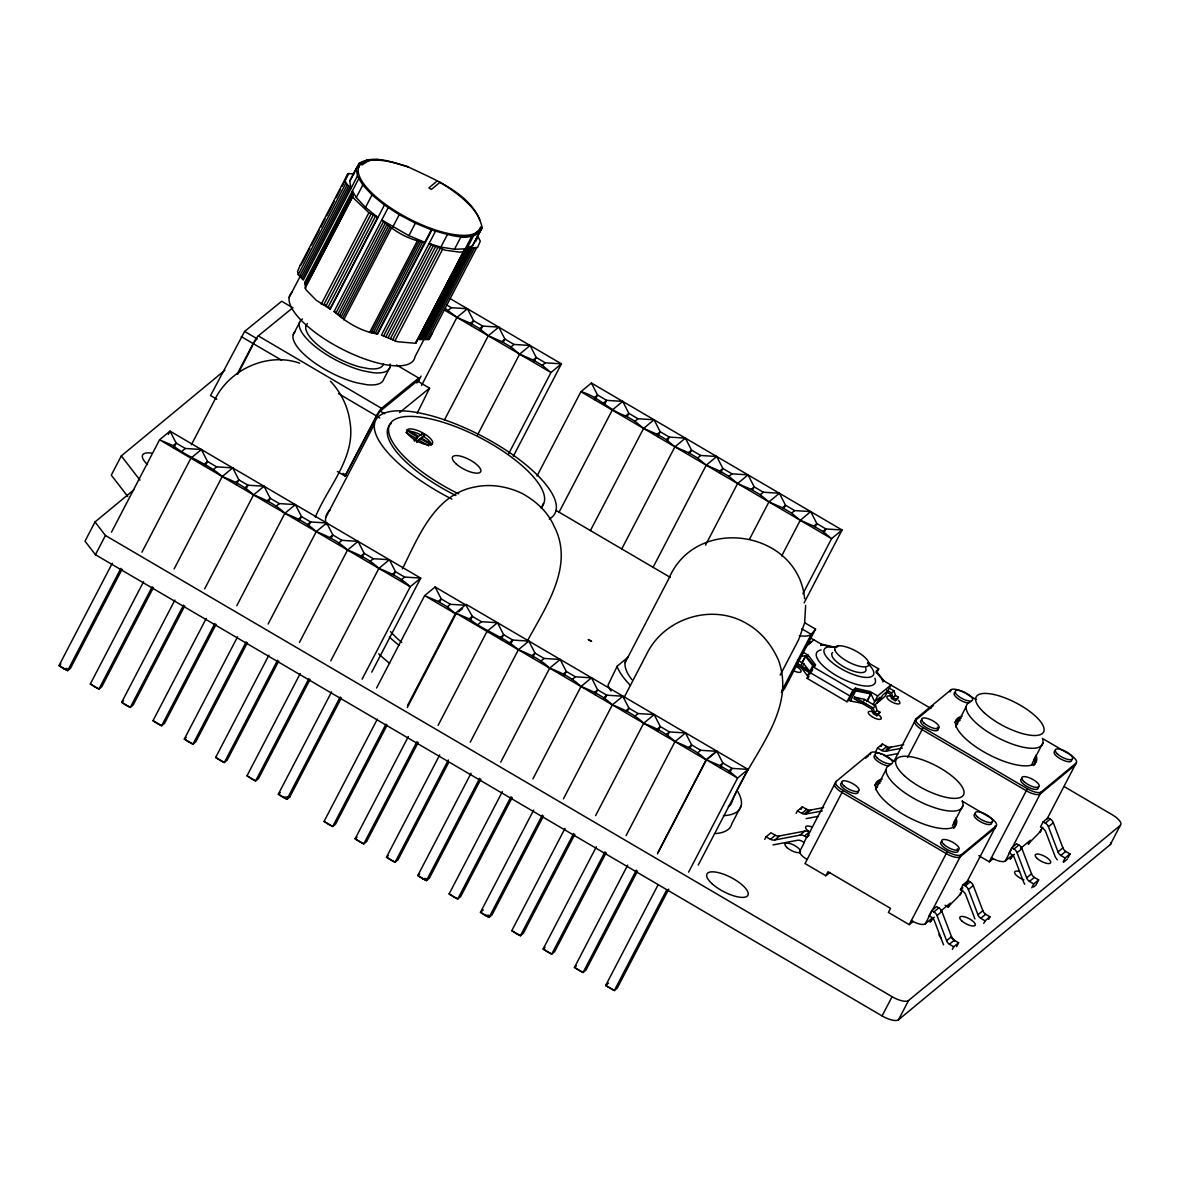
<?xml version="1.0" encoding="UTF-8"?>
<svg xmlns="http://www.w3.org/2000/svg" width="1180" height="1180" viewBox="0 0 1180 1180"><rect width="100%" height="100%" fill="white"/><g stroke="black" fill="none" stroke-linecap="round" stroke-linejoin="round"><path stroke-width="1.5" d="M358.868 178.475L362.791 185.024L372.01 194.921L384.429 205.025L330.282 309.027L316.284 300.325L305.856 289.646L304.735 282.477L358.868 178.475L357.437 176.027L356.286 168.534L359.428 163.061C374.267 154.654 392.084 162.412 407.144 166.41C434.225 179.537 475.098 194.582 482.163 227.71L472.531 245.661L467.206 247.992L477.59 247.446L480.275 241.221L478.092 236.767L475.54 241.679M304.986 288.304L353.041 196.013L352.378 190.954L356.301 197.517L365.505 207.4L377.925 217.504M805.66 605.414L804.613 622.952L798.727 639.53L780.201 675.122M479.021 233.183C465.672 241 449.27 234.805 435.568 231.103L381.42 335.12L397.586 341.743L415.729 343.292L471.808 236.28L482.163 227.71L472.531 245.661M416.968 380.757L429.564 388.161L417.189 413.295M417.322 381.804L417.322 380.948L380.034 411.26L376.789 416.289M417.189 382.158L416.82 383.043M354.192 173.726L347.864 173.77L300.221 265.294L297.537 271.503L298.245 274.586L303.29 280.044L357.437 176.027M347.864 173.77L345.18 179.98L345.888 183.062L350.932 188.505L349.781 181.027L356.286 168.534L359.118 166.764M432.618 332.76L428.871 339.53L419.564 339.516L473.696 235.513M463.961 250.131L463.371 251.768L459.448 252.107L445.229 250.219L429.063 243.596L440.863 247.092L454.521 249.245L465.245 248.847L415.935 342.421M253.553 343.867L254.143 342.731M224.879 370.24L121.304 455.923L111.303 475.142L127.765 496.485M133.841 489.848L95.005 521.958L85.004 541.178L95.433 554.703L882.08 1015.921A14.425 4.986 27.5 0 0 898.54 1019.741L1110.321 844.57L1120.322 825.336A14.425 4.986 27.5 0 0 1112.12 814.702L1064.434 786.736M95.433 554.703L105.433 535.484L95.005 521.958M111.466 532.21L159.566 439.801L170.038 431.143L420.7 578.111L371.759 672.128M168.357 434.388L170.038 431.143L176.174 443.12L185.304 448.474L201.367 449.506L207.518 461.498L216.633 466.852L232.711 467.885L238.847 479.862L247.977 485.216L264.04 486.249L270.176 498.24L279.306 503.58L295.369 504.627L301.505 516.604L310.635 521.958L326.698 522.991L332.849 534.982L341.964 540.322L358.042 541.369L364.178 553.346L373.308 558.701L389.371 559.733L395.507 571.725L404.637 577.064L420.7 578.111L410.227 586.77L362.127 679.164M112.248 563.303L59 665.594L63.823 668.736L67.629 670.653L70.52 668.264L122.086 569.232M173.652 447.972L176.174 443.12L173.121 445.642L159.566 439.801L410.227 586.77C401.406 578.171 390.255 572.802 378.883 568.406C370.078 559.792 358.912 554.438 347.554 550.028C338.749 541.428 327.583 536.059 316.225 531.664C307.405 523.05 296.254 517.696 284.896 513.285C276.076 504.686 264.925 499.317 253.553 494.922C244.747 486.308 233.581 480.953 222.224 476.543C207.621 463.298 188.372 457.973 173.121 445.642M292.684 307.715L281.681 301.254L244.629 331.433L210.542 395.566L216.825 399.253M120.876 568.362L67.629 670.653L59 665.594L60.932 664.001M191.381 444.757L214.126 401.082C228.271 369.945 267.019 351.743 299.632 363.145M141.954 552.196L190.894 458.179L201.367 449.506M237.062 374.37L253.361 343.07A8.024 1.106 -59.6 0 1 258.11 336.049L292.699 307.847M237.785 374.134L252.712 345.46M302.139 263.096L309.794 248.39M311.505 245.116L319.161 230.41M320.857 227.135L325.105 218.964M326.816 215.704L334.471 200.983M336.167 197.724L340.43 189.552M342.126 186.278L348.941 173.209M298.245 274.586L345.888 183.062M299.72 275.973L347.363 184.449M289.144 297.507L300.517 275.663M359.428 163.061L349.781 181.027M301.033 277.33L348.675 185.806M153.415 587.596L101.849 686.642L98.972 689.017L95.152 687.099L90.329 683.957L143.577 581.681M302.213 278.672L349.855 187.148M205.822 464.728L207.518 461.498L204.465 464.02M305.222 283.628L352.879 192.104M305.546 284.719L353.189 193.196M305.679 285.752L353.322 194.213M305.62 286.681L353.277 195.157M152.22 586.74L98.972 689.017L90.329 683.957M356.301 197.517L362.791 185.024M293.274 334.574L299.528 322.568M174.124 568.952L222.224 476.543L232.711 467.885M365.505 207.4L372.01 194.921M321.24 304.219L368.883 212.695L353.499 198.122L353.041 196.013M323.497 305.296L371.14 213.772L373.367 214.907L377.689 217.371L330.046 308.894M325.724 306.446L373.367 214.907M174.906 600.045L121.658 702.336L126.481 705.478L130.302 707.395L133.192 705.006L184.744 605.96M327.907 307.641L375.55 216.117M236.325 484.715L238.847 479.862L235.794 482.384M435.568 231.103L431.806 229.982L377.659 333.984C361.124 331.58 346.492 322.406 334.117 311.535L388.25 207.532L384.429 205.025M183.549 605.104L130.302 707.395L121.658 702.336L123.59 700.743M336.02 312.892L383.662 221.368L381.76 220.011L408.885 235.661L424.8 242.328C409.342 239.953 395.049 231.944 383.662 221.368M246.296 488.446L247.977 485.216L244.924 487.738M337.819 314.278L385.462 222.74M339.501 315.65L387.143 224.126M341.05 317.036L388.692 225.513M342.48 318.423L390.123 226.899M343.749 319.78L391.391 228.256M392.733 227.15L399.224 214.672L388.25 207.532M204.612 588.938L253.553 494.922L264.04 486.249M216.073 624.338L164.522 723.37L161.631 725.759L157.825 723.842L153.002 720.7L206.249 618.423M268.494 501.471L270.176 498.24L267.123 500.763M408.885 235.661L415.39 223.182L431.806 229.982M214.878 623.483L161.631 725.759L153.002 720.7M369.576 332.568L417.219 241.044M371.317 332.731L418.959 241.207M373.175 332.996L420.818 241.472M375.122 333.365L422.765 241.841M431.29 229.849L377.158 333.852L372.379 331.846M236.797 605.679L284.896 513.285L295.369 504.627M383.633 335.887L431.275 244.363M385.875 336.757L433.517 245.233M388.132 337.701L435.774 246.178M390.388 338.734L438.031 247.21M237.578 636.787L184.331 739.078L189.154 742.205L192.959 744.138L195.851 741.748L247.417 642.702M392.645 339.825L440.288 248.302M440.863 247.092L447.368 234.614M298.983 521.457L301.505 516.604L298.452 519.126M394.872 340.991L442.515 249.467M246.207 641.846L192.959 744.138L184.331 739.078L186.248 737.485M389.931 367.334L383.677 379.355A50.519 17.449 27.5 0 1 366.596 384.68L356.36 382.704A50.519 17.449 27.5 0 1 308.098 357.879A50.519 17.449 27.5 0 1 294.911 331.993M308.954 525.189L310.635 521.958L307.582 524.481M454.521 249.245L461.011 236.767L471.808 236.28M315.326 517.106C328.099 486.308 356.39 457.044 349.855 421.29C347.908 406.303 340.74 392.202 330.474 381.228M337.362 471.543L345.062 476.071L376.597 415.493A8.024 1.106 -59.6 0 1 381.347 408.472L418.9 377.88A8.599 1.195 -59.6 0 1 418.236 381.435M268.126 624.058L316.225 531.664L326.698 522.991M345.062 476.071L377.29 415.316M415.729 343.292L464.522 249.437M325.665 517.769L374.458 424.048M420.773 339.25L468.416 247.726M422.13 339.088L469.773 247.564M423.635 339.029L471.277 247.505M424.771 337.952L415.021 356.685A69.959 24.16 27.5 0 1 340.061 348.07A69.959 24.16 27.5 0 1 292.286 292.035M425.257 339.088L472.915 247.564M427.013 339.25L474.655 247.726M428.871 339.53L476.514 248.006M278.745 661.08L227.18 760.112L224.303 762.501L220.483 760.584L215.66 757.442L268.907 655.151M331.152 538.213L332.849 534.982L329.795 537.505M418.207 381.568L421.068 376.081M277.551 660.225L224.303 762.501L215.66 757.442M421.511 385.491L456.94 317.405L467.428 308.747L473.564 320.724L482.694 326.078L498.757 327.111L504.893 339.088L514.023 344.442L530.086 345.489L536.222 357.466L545.352 362.82L561.415 363.853L513.315 456.247M299.455 642.422L347.554 550.028L358.042 541.369M471.041 325.577L473.564 320.724L470.51 323.246L456.94 317.405L445.258 308.452M414.372 440.922L417.75 437.101C402.174 428.251 404.74 427.588 418.575 436.423L422.233 433.399L424.697 434.845L421.319 438.665M421.29 435.199L422.233 433.399M416.835 442.367L420.213 438.547L431.157 444.963L432.676 443.061A14.425 4.986 27.5 0 0 415.124 429.668A14.425 4.986 27.5 0 0 410.611 436.807A14.425 4.986 27.5 0 0 431.983 444.167M310.075 679.444L258.523 778.49L255.632 780.88L251.812 778.948L246.989 775.821L300.236 673.529M361.655 558.199L364.178 553.346L361.124 555.869M481.012 329.308L482.694 326.078L479.641 328.601L470.51 323.246M308.88 678.589L255.632 780.88L246.989 775.821M444.403 420.065L488.284 335.784L498.757 327.111M330.798 660.8L378.883 568.406L389.371 559.733M503.211 342.333L504.893 339.088L501.839 341.625L488.284 335.784L479.641 328.601M331.58 691.893L278.332 794.184L283.156 797.326L286.961 799.244L289.852 796.854L341.404 697.823M393.825 574.955L395.507 571.725L392.453 574.247M402.365 568.893C418.605 536.561 434.697 494.302 475.23 486.912C491.175 483.623 507.43 486.514 521.988 493.373C535.705 500.925 547.933 511.796 554.187 526.457C574.852 566.017 545.234 607.611 527.091 641.551M340.209 696.967L286.961 799.244L278.332 794.184L280.25 792.591M477.413 435.199L519.613 354.148L530.086 345.489M533.699 362.319L536.222 357.466L533.168 359.989L519.613 354.148L510.97 346.979L501.839 341.625M376.538 688.029L424.638 595.635L435.11 586.976L466.454 605.34L450.376 604.308L441.261 598.953L435.11 586.976M508.757 453.577L550.942 372.526L561.415 363.853L450.185 298.643M387.158 725.051L335.592 824.097L332.716 826.487L328.896 824.555L324.072 821.428L377.32 719.136M439.565 602.183L441.261 598.953L438.208 601.476L424.638 595.635L455.967 614.013L407.321 707.454M385.963 724.196L332.716 826.487L324.072 821.428M407.557 705.478L455.687 613.025L466.159 604.352L748.061 769.404L698.265 865.043M465.834 604.986L472.31 616.344L481.425 621.698L497.503 622.73L503.639 634.707L512.769 640.062L528.832 641.094L534.968 653.086L544.098 658.44L560.161 659.473L566.297 671.45L575.427 676.804L591.49 677.836L597.641 689.828L606.756 695.182L622.834 696.215L628.97 708.192L638.1 713.546L654.163 714.578L660.299 726.57L669.429 731.925L685.492 732.957L691.628 744.934L700.758 750.288L716.821 751.321L706.348 759.994L657.496 853.848M537.033 475.983L580.914 391.701L591.401 383.028L842.063 529.997L804.082 602.936M408.369 736.527L355.121 838.803L359.944 841.945L363.765 843.877L366.656 841.488L418.207 742.441M470.628 619.574L472.31 616.344L469.257 618.866L455.687 613.025L706.348 759.994C697.528 751.38 686.376 746.025 675.019 741.615C666.199 733.016 655.048 727.647 643.69 723.251C634.87 714.638 623.719 709.283 612.346 704.873C603.541 696.274 592.375 690.905 581.017 686.509C572.197 677.895 561.046 672.541 549.688 668.131C540.868 659.532 529.717 654.163 518.359 649.767C503.757 636.522 484.493 631.197 469.257 618.866M417.012 741.586L363.765 843.877L355.121 838.803L357.053 837.21M595.015 399.858L597.537 395.005L591.401 383.028M604.986 403.59L606.668 400.359L622.73 401.392L628.866 413.384L637.997 418.738L654.059 419.77L660.195 431.747L669.326 437.101L685.388 438.134L691.539 450.126L700.669 455.48L716.732 456.513L722.868 468.49L731.998 473.844L748.061 474.876L754.197 486.868L763.327 492.222L779.39 493.255L785.526 505.232L794.656 510.586L810.719 511.619L816.87 523.61L825.985 528.965L842.063 529.997L831.576 538.655L802.887 593.776M438.075 725.42L487.016 631.389L497.503 622.73M559.084 512.194L612.258 410.065L622.73 401.392M439.712 754.89L386.465 857.182L391.288 860.323L395.094 862.241L397.985 859.851L448.695 762.442M501.117 639.56L503.639 634.707L500.586 637.23M448.341 759.95L395.094 862.241L386.465 857.182L388.382 855.588M627.185 416.614L628.866 413.384L625.813 415.906C609.219 410.714 598.083 396.067 580.914 391.701L831.576 538.655L822.947 531.487L813.817 526.133L800.246 520.292L791.603 513.108L782.473 507.754L768.918 501.913L760.274 494.745L751.144 489.39L737.589 483.549L728.945 476.366L719.815 471.012L706.245 465.171L697.616 458.002L688.486 452.648L674.916 446.807L666.272 439.624L657.142 434.27L643.587 428.428L634.943 421.26L625.813 415.906M511.088 643.292L512.769 640.062L509.716 642.584M470.26 742.161L518.359 649.767L528.832 641.094M590.428 530.558L643.587 428.428L654.059 419.77M471.041 773.269L417.794 875.545L422.617 878.687L426.423 880.619L429.314 878.23L480.865 779.183M532.446 657.924L534.968 653.086L531.915 655.608M479.67 778.328L426.423 880.619L417.794 875.545L419.711 873.952M657.673 436.6L660.195 431.747L657.142 434.27M667.644 440.332L669.326 437.101L666.272 439.624M500.748 762.162L549.688 668.131L560.161 659.473M621.757 548.936L674.916 446.807L685.388 438.134M512.209 797.562L460.643 896.594L457.751 898.983L453.946 897.065L449.123 893.924L502.37 791.633M563.775 676.302L566.297 671.45L563.244 673.972M510.999 796.692L457.751 898.983L449.123 893.924M689.858 453.356L691.539 450.126L688.486 452.648M532.918 778.903L581.017 686.509L591.49 677.836M653.086 567.3L706.245 465.171L716.732 456.513M533.699 810.011L480.452 912.288L485.275 915.429L489.095 917.347L491.972 914.972L543.538 815.926M595.118 694.666L597.641 689.828L594.587 692.35M631.831 679.621A72.157 24.913 27.5 0 1 628.35 656.965L617.229 666.154L607.995 685.167A82.261 28.409 27.5 0 0 611.019 691.052M542.343 815.07L489.095 917.347L480.452 912.288L483.343 909.898M720.346 473.342L722.868 468.49L719.815 471.012M605.075 698.413L606.756 695.182L603.718 697.705M625.12 662.614L668.898 578.51C696.008 514.244 797.96 529.982 804.642 598.717M563.406 798.889L612.346 704.873L622.834 696.215M623.63 698.368L646.36 654.708C663.691 617.996 712.499 602.774 747.176 623.866C761.616 632.17 771.867 645.268 778.564 660.372C797.046 712.248 749.315 756.705 732.101 801.427A72.157 24.913 27.5 0 1 728.34 806.796M705.522 545.145L737.589 483.549L748.061 474.876M574.867 834.304L523.315 933.336L520.424 935.725L516.619 933.808L511.796 930.666L565.028 828.375M627.288 711.422L628.97 708.192L625.916 710.714M573.672 833.434L520.424 935.725L511.796 930.666M752.516 490.098L754.197 486.868L751.144 489.39M595.59 815.646L643.69 723.251L654.163 714.578M749.507 539.201L768.918 501.913L779.39 493.255M596.372 846.753L543.125 949.03L547.948 952.172L551.753 954.089L554.644 951.714L606.196 852.668M657.776 731.408L660.299 726.57L657.245 729.093M605.001 851.812L551.753 954.089L543.125 949.03L545.042 947.437M783.845 508.462L785.526 505.232L782.473 507.754M667.747 735.155L669.429 731.925L666.375 734.447M626.078 835.632L675.019 741.615L685.492 732.957M781.676 555.957L800.246 520.292L810.719 511.619M627.701 865.117L574.453 967.408L579.277 970.55L583.082 972.467L585.973 970.078L637.539 871.032M689.946 748.164L691.628 744.934L688.574 747.456M636.33 870.176L583.082 972.467L574.453 967.408L576.386 965.815M815.188 526.841L816.87 523.61L813.817 526.133M824.304 532.195L825.985 528.965L822.947 531.487M658.13 852.122L706.245 759.699L716.717 751.041L722.853 763.017L731.984 768.372L748.061 769.404L737.574 778.077L688.633 872.094M658.086 884.823L605.679 985.492L614.323 990.551L617.199 988.162L668.765 889.115M720.331 767.87L722.853 763.017L719.8 765.54L706.245 759.699L737.574 778.077L728.93 770.894L719.8 765.54M666.715 889.882L614.323 990.551L605.679 985.492L608.57 983.102M730.302 771.602L731.984 768.372L728.93 770.894M781.942 690.58L811.235 634.324L815.557 629.132L804.731 622.775M815.557 629.132L784.597 688.604L781.352 692.498M801.604 663.352L805.852 655.726L814.731 666.184L812.755 665.726L805.365 656.139M801.353 664.384L805.852 655.726L800.955 656.242M807.341 656.596L808.094 655.151L803.639 652.555M803.093 665.269L803.831 663.824L797.488 660.107M820.675 645.563L821.428 644.118L834.614 647.156M796.176 664.709L808.02 671.656L808.757 670.211L803.831 663.824M874.38 705.242L885.015 696.421L891.033 684.887L877.654 695.949L870.265 691.613L855.441 688.176L848.951 700.109L846.96 701.746L807.002 678.323L808.979 676.686L807.504 675.816L812.755 665.726M807.002 678.323L813.005 666.788L815.483 664.738L808.094 655.151M741.173 805.807L731.792 823.832A82.261 28.409 27.5 0 1 715.567 833.567M810.483 673.795L812.725 669.473M814.731 666.184L815.483 664.738M764.773 839.363L766.1 836.797L770.997 832.756L775.304 835.278A7.08 6.579 50.4 0 0 779.641 835.912L804.804 831.118A6.756 6.269 50.4 0 1 809.362 831.959L804.48 836A6.756 6.269 50.4 0 0 799.907 835.16L774.759 839.954A7.08 6.579 50.4 0 1 770.422 839.319L766.1 836.797M846.96 701.746L852.963 690.212L855.441 688.176M848.951 700.109L850.426 700.979L855.677 690.89L870.988 693.914L874.66 701.717L880.088 697.218L877.094 702.985M854.659 697.115L853.907 698.56L871.666 708.974L873.126 713.59L876.829 715.759L880.044 712.278L877.094 710.537L875.634 705.92L864.527 699.401L854.659 697.115L873.156 707.971L874.616 712.587L877.581 714.313L880.044 712.278M796.131 813.418L797.473 810.852L802.356 806.81L806.678 809.333A7.08 6.579 50.4 0 0 811.014 809.967L823.596 807.577M801.028 809.377L802.356 806.81M876.46 673.249L878.717 668.927L867.949 662.614M863.775 700.846L864.527 699.401M854.689 689.607L869.513 693.044L870.265 691.613M866.74 701.54L870.501 694.327M867.241 701.126L870.988 693.914L869.513 693.044M882.876 681.996L883.628 680.55L876.238 670.977L878.717 668.927M873.156 704.593L877.654 695.949M809.111 835.263L806.663 837.284L803.993 842.417L801.795 841.134A6.756 6.269 50.4 0 0 797.238 840.308L773.048 844.91M804.436 842.313L800.188 850.485A12.198 4.204 27.5 0 0 807.12 859.483M806.987 837.417L836.119 781.455L870.973 752.619A12.198 4.204 27.5 0 1 882.065 754.374M879.572 700.935L882.581 695.168L888.024 690.654M876.829 715.759L877.581 714.313M836.119 781.455A12.198 4.204 27.5 0 0 843.066 790.452L805.011 863.539L825.852 875.767L829.776 872.521M887.08 692.203L890.044 693.928L891.505 698.545L895.207 700.728L898.437 697.233L895.473 695.492L894.012 690.875L889.381 688.161M898.437 697.233L895.207 700.728M870.973 752.619L869.926 754.654A12.198 4.204 27.5 0 1 870.471 754.33M875.516 751.852L877.522 748.002L882.419 743.961L886.726 746.483A7.08 6.579 50.4 0 0 891.062 747.117L903.644 744.727M881.077 746.527L882.419 743.961M825.852 875.767L827.977 871.71L890.517 908.364L888.393 912.435L909.249 924.648L913.158 921.418M875.575 789.715L886.15 769.419M893.85 761.498L916.182 718.62L951.036 689.784A12.198 4.204 27.5 0 1 964.945 693.014M907.597 757.427L923.114 727.603A12.198 4.204 27.5 0 1 916.182 718.62M951.036 689.784L949.974 691.819A12.198 4.204 27.5 0 1 950.519 691.495M955.638 726.88L966.199 706.569M952.378 825.823L962.939 805.512M909.249 924.648L947.289 851.562A12.198 4.204 27.5 0 0 961.198 854.792L996.053 825.956A12.198 4.204 27.5 0 0 989.12 816.958L962.275 801.22M956.596 946.611L958.603 942.746L954.296 940.224A7.08 6.579 50.4 0 1 951.478 936.654L941.906 911.521A6.756 6.269 50.4 0 0 938.823 907.863L936.625 906.579L931.743 910.621L929.073 915.754L931.256 917.037A6.756 6.269 50.4 0 1 934.354 920.695L943.558 944.87M911.358 920.592A12.198 4.204 27.5 0 0 925.268 923.822L961.198 854.792M882.08 1015.921L892.08 996.702A14.425 4.986 27.5 0 0 908.541 1000.522L1120.322 825.336M934.324 917.096L930.12 922.111L932.23 918.055L925.268 923.822M945.077 905.267L948.248 907.125L950.357 903.069L940.608 911.137M974.916 918.925L965.712 894.75A6.756 6.269 50.4 0 0 962.629 891.092L960.432 889.809L963.116 884.661L967.998 880.619L970.181 881.903A6.756 6.269 50.4 0 1 973.279 885.561L982.852 910.709A7.08 6.579 50.4 0 0 985.669 914.279L989.976 916.801L988.634 919.367M948.248 907.125C952.717 901.166 959.384 897.007 962.673 890.089M965.225 885.192L996.053 825.956M966.656 883.201L967.998 880.619M898.54 1019.741L908.541 1000.522M1042.987 742.677L1032.426 762.973A42.687 14.735 27.5 0 1 1031.423 765.363M978.869 855.707L989.297 861.813L1027.338 788.727A12.198 4.204 27.5 0 0 1041.247 791.942L1076.101 763.121A12.198 4.204 27.5 0 0 1069.168 754.123M952.378 949.369L953.72 946.803L958.603 942.746M1033.533 887.065L1035.981 885.044L1038.651 879.911L1034.344 877.389A7.08 6.579 50.4 0 1 1031.527 873.819L1021.954 848.671A6.756 6.269 50.4 0 0 1018.871 845.013L1016.673 843.73L1011.791 847.771L1009.121 852.904L1011.304 854.187A6.756 6.269 50.4 0 1 1014.402 857.845L1023.606 882.035A10.133 9.411 50.4 0 0 1024.742 884.218M991.407 857.757A12.198 4.204 27.5 0 0 1005.316 860.987L1041.247 791.942M1014.372 854.261L1010.169 859.276L1012.293 855.22L1005.316 860.987M983.751 923.409L985.094 920.842L989.976 916.801M1068.018 857.816L1070.024 853.966L1065.717 851.444A7.08 6.579 50.4 0 1 1062.9 847.874L1053.327 822.726A6.756 6.269 50.4 0 0 1050.23 819.067L1048.046 817.784L1043.164 821.826L1040.495 826.959L1042.678 828.242A6.756 6.269 50.4 0 1 1045.775 831.9L1054.964 856.09A10.133 9.411 50.4 0 0 1056.1 858.273M1020.656 848.287L1030.406 840.219L1028.296 844.275C1032.765 838.331 1039.433 834.157 1042.722 827.254M1046.97 819.082L1076.101 763.121M1031.763 887.803L1033.769 883.953L1038.651 879.911M1063.136 861.857L1065.142 858.008L1070.024 853.966M254.821 341.566L256.739 338.896M812.12 669.576L809.996 672.556L849.969 695.979L854.202 690.02L855.677 690.89M437.338 180.894L428.871 187.9L431.438 189.405L440.007 182.31A67.968 23.467 27.5 0 1 479.685 219.775M182.251 450.996L185.304 448.474M213.58 469.375L216.633 466.852M448.312 310.237L451.35 307.7L467.428 308.747M276.253 506.117L279.306 503.58M510.97 346.979L514.023 344.442M417.75 437.101L414.092 440.125L415.08 440.789M416.555 441.571L420.213 438.547M424.697 434.845L421.039 437.869L431.983 444.285M533.168 359.989L542.299 365.343L545.352 362.82M338.911 542.859L341.964 540.322M370.255 561.223L373.308 558.701M594.484 397.542L597.537 395.005L606.668 400.359L603.614 402.882M401.584 579.601L404.637 577.064M634.943 421.26L637.997 418.738M438.208 601.476L447.323 606.83L450.376 604.308M458.592 611.845L462.516 608.585M478.387 624.22L481.425 621.698M697.616 458.002L700.669 455.48M728.945 476.366L731.998 473.844M541.045 660.962L544.098 658.44M760.274 494.745L763.327 492.222M572.374 679.326L575.427 676.804M791.603 513.108L794.656 510.586M635.047 716.068L638.1 713.546M808.403 644.177L810.881 642.141L807.902 642.908M804.686 647.51L814.023 639.781M697.705 752.811L700.758 750.288M836.266 647.54L838.744 645.49M865.737 704.018L850.426 700.979M873.156 707.971L875.634 705.92M895.959 699.283L892.995 697.542L891.534 692.926L894.012 690.875M874.616 712.587L877.094 710.537M892.995 697.542L895.473 695.492M865.737 758.121L868.524 755.805M770.422 839.319L775.304 835.278M797.473 810.852L801.781 813.374L806.678 809.333M933.247 705.655L915.12 720.641A12.198 4.204 27.5 0 0 922.052 729.638L1026.29 790.748A12.198 4.204 27.5 0 0 1040.2 793.978L1075.054 765.142A12.198 4.204 27.5 0 0 1075.585 763.578M804.893 813.463L808.551 810.439M877.522 748.002L881.829 750.524L886.726 746.483M774.759 839.954L779.641 835.912M801.781 813.374A7.08 6.579 50.4 0 0 806.132 814.008L811.014 809.967M886.165 749.61L888.599 747.589M881.829 750.524A7.08 6.579 50.4 0 0 886.18 751.159L891.062 747.117M799.907 835.16L804.804 831.118M989.297 861.813L993.221 858.568M960.432 889.809L962.88 887.788M931.743 910.621L933.926 911.904L938.823 907.863M963.116 884.661L965.299 885.944L970.181 881.903M1011.791 847.771L1013.974 849.054L1018.871 845.013M1043.164 821.826L1045.347 823.109L1050.23 819.067M953.72 946.803L949.413 944.265A7.08 6.579 50.4 0 1 946.596 940.696L937.023 915.562L941.906 911.521M985.094 920.842L980.787 918.32A7.08 6.579 50.4 0 1 977.955 914.751L968.397 889.602L973.279 885.561M1033.769 883.953L1029.462 881.431A7.08 6.579 50.4 0 1 1026.644 877.861L1017.072 852.712L1021.954 848.671M1065.142 858.008L1060.835 855.485A7.08 6.579 50.4 0 1 1058.017 851.916L1048.445 826.767L1053.327 822.726M946.596 940.696L951.478 936.654M977.955 914.751L982.852 910.709M1026.644 877.861L1031.527 873.819M1058.017 851.916L1062.9 847.874M949.413 944.265L954.296 940.224M980.787 918.32L985.669 914.279M1029.462 881.431L1034.344 877.389M1060.835 855.485L1065.717 851.444M1063.682 862.138L1067.354 859.099M399.637 412.543L429.564 388.161M361.95 164.979L369.03 160.524L377.438 159.492M300.221 265.294L301.284 264.733M419.564 339.516L422.219 338.35M886.18 751.159L902.346 748.091M886.195 755.79L898.29 753.489M806.132 814.008L822.298 810.926M806.146 818.625L818.242 816.324M63.823 668.736L67.172 668.5M283.156 797.326L289.852 796.854M422.617 878.687L425.965 878.451M485.275 915.429L488.623 915.193M366.641 159.978L369.03 160.524L366.729 159.89M821.339 644.663L832.888 647.319M368.883 212.695L371.14 213.772M399.224 214.672L415.39 223.182M446.792 305.03L451.35 307.7M444.418 310.06L550.942 372.526L542.299 365.343M966.523 693.943L975.993 699.489M1042.323 738.385L1067.59 753.194M875.973 672.01L883.776 681.096M801.825 628.807L811.235 634.324A33.91 11.712 27.5 0 1 799.332 635.696M810.114 637.628L822.829 645.091M881.637 679.562L930.917 708.457M886.785 690.138L891.534 692.926M555.957 510.35L670.314 577.404M923.114 727.603L1027.338 788.727M813.005 666.788L852.963 690.212M405.876 432.5L416.805 438.901M419.284 440.347L428.665 445.848M796.426 662.983L808.757 670.211M894.366 761.41L884.882 755.849A12.198 4.204 27.5 0 0 883.496 755.082M843.066 790.452L947.289 851.562M804.48 836L806.663 837.284M105.433 535.484L892.08 996.702M396.569 365.018L418.694 378.028M258.258 335.902L381.494 408.324M244.629 331.433L257.211 338.837M379.93 410.95L384.65 413.723M241.221 336.61L281.592 360.18M338.468 393.604L376.391 415.891M376.523 416.127L379.665 417.986M343.011 473.416L346.094 475.23M334.117 311.535L340.961 315.989M423.768 436.644L425.803 437.987A14.425 4.986 27.5 0 1 431.246 443.946M324.766 304.543L330.282 309.027M447.323 606.83L455.967 614.013M805.055 667.821L808.02 671.656M801.161 667.6L807.504 675.816M121.304 455.923L139.963 480.113M304.735 282.477L306.298 285.103M617.229 666.154L617.376 667.143A82.261 28.409 27.5 0 0 630.445 685.418M480.496 226.929A67.968 23.467 27.5 0 1 419.844 223.935A67.968 23.467 27.5 0 1 358.455 173.062A67.968 23.467 27.5 0 1 408.398 167.191M865.678 668.101A19.057 6.579 27.5 0 1 852.285 670.756A19.057 6.579 27.5 0 1 832.033 656.065L831.723 654.03A19.057 6.579 27.5 0 1 832.579 652.54M874.911 678.249A32.907 11.358 27.5 0 1 840.204 677.718A32.907 11.358 27.5 0 1 821.118 649.915M867.565 663.352A27.715 9.573 27.5 0 1 864.291 677.291A27.715 9.573 27.5 0 1 828.36 659.045A27.715 9.573 27.5 0 1 835.809 647.245M390.197 364.074A50.519 17.449 27.5 0 1 372.851 372.659L362.614 370.697A50.519 17.449 27.5 0 1 312.906 344.649A50.519 17.449 27.5 0 1 302.478 318.969M383.471 364.133A43.291 14.957 27.5 0 1 368.824 368.706L360.062 367.01A43.291 14.957 27.5 0 1 318.689 345.74A43.291 14.957 27.5 0 1 307.39 323.541M1040.524 829.894A12.198 4.204 27.5 0 1 1040.17 832.151M955.977 725.612A42.687 14.735 27.5 0 1 957.54 723.532M1042.81 739.742A42.687 14.735 27.5 0 1 997.262 737.426A42.687 14.735 27.5 0 1 970.786 701.805M971.229 700.979A9.75 3.363 27.5 0 1 956.405 694.283A9.75 3.363 27.5 0 1 962.895 691.51A9.75 3.363 27.5 0 1 972.231 700.551M955.461 722.322A45.12 15.576 27.5 0 1 960.107 720.331M1033.872 759.168A45.12 15.576 27.5 0 1 1034.609 764.006M954.871 722.485A45.12 15.576 27.5 0 1 961.169 718.296M1034.934 757.147A45.12 15.576 27.5 0 1 1033.65 765.51M1013.974 849.054A6.756 6.269 50.4 0 1 1017.072 852.712M1045.347 823.109A6.756 6.269 50.4 0 1 1048.445 826.767M1057.354 859.807A10.133 9.411 50.4 0 1 1056.69 859.069M1071.514 759.448A9.75 3.363 27.5 0 1 1061.218 759.286A9.75 3.363 27.5 0 1 1055.569 751.041M1038.061 787.119A9.75 3.363 27.5 0 1 1027.765 786.957A9.75 3.363 27.5 0 1 1022.101 778.726M937.245 727.205A9.75 3.363 27.5 0 1 928.852 728.871A9.75 3.363 27.5 0 1 922.052 720.051M1035.981 755.112A45.12 15.576 27.5 0 1 988.383 754.389A45.12 15.576 27.5 0 1 962.231 716.26M968.662 703.074A9.75 3.363 27.5 0 1 957.069 697.955A9.75 3.363 27.5 0 1 955.505 692.38M835.071 783.49A12.198 4.204 27.5 0 0 842.004 792.473L946.242 853.597A12.198 4.204 27.5 0 0 960.137 856.827L995.006 827.991A12.198 4.204 27.5 0 0 995.345 825.735M960.461 892.729A12.198 4.204 27.5 0 1 960.122 894.986M875.929 788.461A42.687 14.735 27.5 0 1 877.492 786.382M962.231 800.94A42.687 14.735 27.5 0 1 918.866 801.117A42.687 14.735 27.5 0 1 890.738 764.64M875.413 785.157A45.12 15.576 27.5 0 1 880.059 783.166M953.823 822.017A45.12 15.576 27.5 0 1 954.561 826.856M874.808 785.319A45.12 15.576 27.5 0 1 881.121 781.131M954.886 819.982A45.12 15.576 27.5 0 1 953.602 828.345M933.926 911.904A6.756 6.269 50.4 0 1 937.023 915.562M965.299 885.944A6.756 6.269 50.4 0 1 968.397 889.602M991.466 822.283A9.75 3.363 27.5 0 1 981.17 822.121A9.75 3.363 27.5 0 1 975.521 813.89M957.26 848.7A9.75 3.363 27.5 0 1 948.853 850.367A9.75 3.363 27.5 0 1 942.053 841.561M857.948 791.293A9.75 3.363 27.5 0 1 847.653 791.131A9.75 3.363 27.5 0 1 842.004 782.9M955.933 817.961A45.12 15.576 27.5 0 1 908.335 817.238A45.12 15.576 27.5 0 1 882.183 779.11M888.614 765.923A9.75 3.363 27.5 0 1 877.02 760.79A9.75 3.363 27.5 0 1 875.457 755.215M409.991 431.334A14.425 4.986 27.5 0 1 419.446 434.211M326.093 524.702A101.023 34.884 27.5 0 1 330.194 509.849M451.911 499.096A101.023 34.884 27.5 0 1 376.7 418.546A101.023 34.884 27.5 0 1 493.476 442.456A101.023 34.884 27.5 0 1 549.29 519.038M455.908 495.526A86.597 29.898 27.5 0 1 391.318 423.369M543.228 503.388A86.597 29.898 27.5 0 1 541.532 507.798M458.725 493.889A86.597 29.898 27.5 0 1 389.725 424.461A86.597 29.898 27.5 0 1 485.806 440.745A86.597 29.898 27.5 0 1 540.602 507.769M737.736 791.485A82.261 28.409 27.5 0 1 723.384 815.646M389.666 663.337A82.261 28.409 27.5 0 1 378.706 653.794M399.047 645.327A82.261 28.409 27.5 0 1 389.312 636.949M401.775 642.422A72.157 24.913 27.5 0 1 390.506 631.625M147.53 464.566A23.099 7.98 27.5 0 1 152.205 453.253M1110.955 842.712A14.425 4.986 27.5 0 1 1110.321 844.57M1023.901 879.808A8.658 2.994 27.5 0 1 1014.859 873.48A8.658 2.994 27.5 0 1 1019.49 871.504M809.613 832.062A8.658 2.994 27.5 0 1 805.615 826.885A8.658 2.994 27.5 0 1 811.766 826.856M941.05 937.864A8.658 2.994 27.5 0 1 939.501 933.926M950.608 936.994A8.658 2.994 27.5 0 1 954.546 941.006M898.349 700.271A7.331 2.537 27.5 0 1 896.844 703.855A7.331 2.537 27.5 0 1 887.242 698.236A7.331 2.537 27.5 0 1 892.08 696.598M796.633 666.597A7.331 2.537 27.5 0 1 800.955 671.848A7.331 2.537 27.5 0 1 793.55 670.683M876.843 713.635A7.331 2.537 27.5 0 1 879.911 719.402A7.331 2.537 27.5 0 1 869.114 714.328A7.331 2.537 27.5 0 1 873.421 712.027M588.378 639.575L591.505 641.404L588.378 639.575M835.042 650.298L834.717 648.263A19.057 6.579 27.5 0 1 860.043 653.543A19.057 6.579 27.5 0 1 862.079 666.73A19.057 6.579 27.5 0 1 835.042 650.298M923.852 722.898A9.75 3.363 27.5 0 0 938.779 728.237A9.75 3.363 27.5 0 0 928.69 718.9A9.75 3.363 27.5 0 0 923.852 722.898M1057.369 753.887A9.75 3.363 27.5 0 0 1072.296 759.212A9.75 3.363 27.5 0 0 1062.207 749.89A9.75 3.363 27.5 0 0 1057.369 753.887M1023.915 781.558A9.75 3.363 27.5 0 0 1038.842 786.898A9.75 3.363 27.5 0 0 1028.739 777.561A9.75 3.363 27.5 0 0 1023.915 781.558M984.238 712.735A37.981 13.113 27.5 0 0 1042.353 733.503A37.981 13.113 27.5 0 0 1003.044 697.174A37.981 13.113 27.5 0 0 984.238 712.735M877.256 758.062A9.75 3.363 27.5 0 0 892.183 763.386A9.75 3.363 27.5 0 0 882.094 754.064A9.75 3.363 27.5 0 0 877.256 758.062M843.803 785.733A9.75 3.363 27.5 0 0 858.73 791.072A9.75 3.363 27.5 0 0 848.627 781.735A9.75 3.363 27.5 0 0 843.803 785.733M977.32 816.722A9.75 3.363 27.5 0 0 992.247 822.062A9.75 3.363 27.5 0 0 982.158 812.725A9.75 3.363 27.5 0 0 977.32 816.722M943.867 844.408A9.75 3.363 27.5 0 0 958.779 849.733A9.75 3.363 27.5 0 0 948.69 840.411A9.75 3.363 27.5 0 0 943.867 844.408M904.19 775.57A37.981 13.113 27.5 0 0 962.305 796.352A37.981 13.113 27.5 0 0 922.996 760.023A37.981 13.113 27.5 0 0 904.19 775.57M455.864 463.637A15.871 5.487 27.5 0 0 480.157 472.325A15.871 5.487 27.5 0 0 463.725 457.132A15.871 5.487 27.5 0 0 455.864 463.637M711.85 883.555A23.099 7.98 27.5 0 0 747.161 896.181A23.099 7.98 27.5 0 0 723.281 874.1A23.099 7.98 27.5 0 0 711.85 883.555M1037.117 858.406A8.658 2.994 27.5 0 0 1050.362 863.14A8.658 2.994 27.5 0 0 1041.409 854.866A8.658 2.994 27.5 0 0 1037.117 858.406M961.685 920.813A8.658 2.994 27.5 0 0 974.931 925.548A8.658 2.994 27.5 0 0 965.963 917.258A8.658 2.994 27.5 0 0 961.685 920.813M786.854 847.461A8.658 2.994 27.5 0 0 800.099 852.196A8.658 2.994 27.5 0 0 791.146 843.921A8.658 2.994 27.5 0 0 786.854 847.461"/></g></svg>
